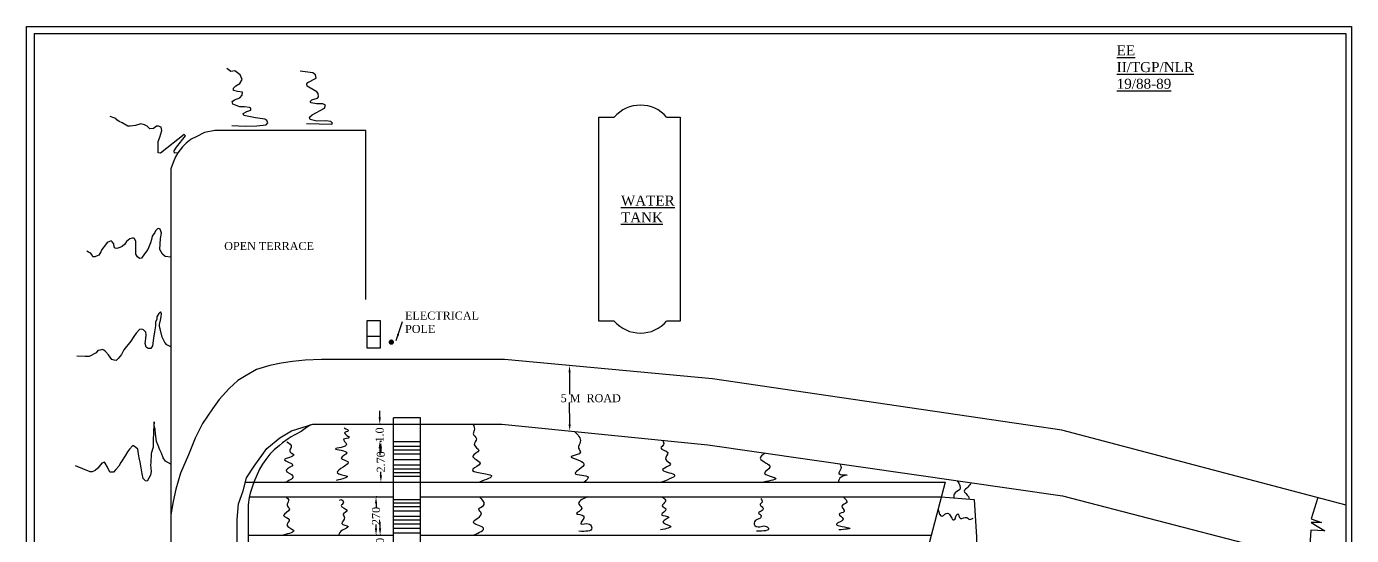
# Model space of a CAD drawing. Header units: millimetres. Extents: x 311 to 10243, y 345 to 10918.
# Drawn here: x 311 to 10243, y 7106 to 10918 of the extents above; entities that cross this region are included whole.
import ezdxf

# ---------------------------------------------------------------- set-up
doc = ezdxf.new("R2010")
doc.units = ezdxf.units.MM
doc.header["$MEASUREMENT"] = 0
for name, color, linetype in [('DIM', 5, 'Continuous'), ('DWG.LINE', 10, 'Continuous'), ('HATCH', 2, 'Continuous'), ('TEXT', 7, 'Continuous')]:
    doc.layers.add(name, color=color, linetype=linetype)
doc.layers.add('TITLE', color=7, linetype='Continuous', lineweight=30)
doc.styles.get("Standard").update_dxf_attribs({"font": 'times.ttf', "height": 60})
doc.dimstyles.get("Standard").update_dxf_attribs({"dimtxt": 60, "dimasz": 50, "dimexe": 0.18, "dimexo": 0.0625, "dimgap": 0.09, "dimtad": 0, "dimtih": 1, "dimtoh": 1, "dimdec": 0, "dimzin": 0, "dimdsep": 46, "dimtxsty": 'Standard', "dimcen": 300, "dimclrd": 5, "dimclre": 5, "dimclrt": 4, "dimadec": 0, "dimazin": 0, "dimtfac": 1, "dimtdec": 0, "dimtofl": 0, "dimtmove": 0, "dimatfit": 3, "dimfxl": 0, "dimtolj": 1, "dimtzin": 0, "dimarcsym": 0})

# ---------------------------------------------------------------- blocks, each defined once
blk = doc.blocks.new('*D24')
at = {"layer": 'Defpoints', "color": 0, "ltscale": 0.2}
for p in [(2961.4, 7108.9), (3062, 7108.9), (3062, 6931.6)]:
    blk.add_point(p, dxfattribs=at)
at = {"layer": 'DIM', "color": 5, "lineweight": -2, "ltscale": 0.2}
for p, q in [((2961.4, 7158.9), (2961.4, 7208.9)), ((2966.4, 7108.9), (2961.2, 7108.9)), ((2966.4, 6931.6), (2961.2, 6931.6)), ((2961.4, 6881.6), (2961.4, 6831.6))]:
    blk.add_line(p, q, dxfattribs=at)
at = {"layer": 'DIM', "color": 5, "ltscale": 0.2}
for points in [[(2953.1, 7158.9), (2969.7, 7158.9), (2961.4, 7108.9)], [(2953.1, 6881.6), (2969.7, 6881.6), (2961.4, 6931.6)]]:
    blk.add_solid(points, dxfattribs=at)
at = {"layer": 'DIM', "color": 4, "ltscale": 0.2, "insert": (2961.4, 7020.3), "char_height": 60, "attachment_point": 5, "rotation": 90}
blk.add_mtext('\\A1;180', dxfattribs=at)
blk = doc.blocks.new('*D25')
at = {"layer": 'Defpoints', "color": 0, "ltscale": 0.2}
for p in [(2931, 7395.8), (3062, 7395.8), (3062, 7108.9)]:
    blk.add_point(p, dxfattribs=at)
at = {"layer": 'DIM', "color": 5, "lineweight": -2, "ltscale": 0.2}
for p, q in [((2936, 7395.8), (2930.8, 7395.8)), ((2931, 7345.8), (2931, 7316.4)), ((2931, 7158.9), (2931, 7188.3)), ((2936, 7108.9), (2930.8, 7108.9))]:
    blk.add_line(p, q, dxfattribs=at)
at = {"layer": 'DIM', "color": 5, "ltscale": 0.2}
for points in [[(2922.6, 7345.8), (2939.3, 7345.8), (2931, 7395.8)], [(2922.6, 7158.9), (2939.3, 7158.9), (2931, 7108.9)]]:
    blk.add_solid(points, dxfattribs=at)
at = {"layer": 'DIM', "color": 4, "ltscale": 0.2, "insert": (2931, 7252.3), "char_height": 60, "attachment_point": 5, "rotation": 90}
blk.add_mtext('\\A1;270', dxfattribs=at)
blk = doc.blocks.new('*D26')
at = {"layer": 'Defpoints', "color": 0, "ltscale": 0.2}
for p in [(2967.3, 7809.1), (3062, 7809.1), (3062, 7506)]:
    blk.add_point(p, dxfattribs=at)
at = {"layer": 'DIM', "color": 5, "lineweight": -2, "ltscale": 0.2}
for p, q in [((2972.3, 7809.1), (2967.1, 7809.1)), ((2967.3, 7759.1), (2967.3, 7732.6)), ((2967.3, 7556), (2967.3, 7582.5)), ((2972.3, 7506), (2967.1, 7506))]:
    blk.add_line(p, q, dxfattribs=at)
at = {"layer": 'DIM', "color": 5, "ltscale": 0.2}
for points in [[(2958.9, 7759.1), (2975.6, 7759.1), (2967.3, 7809.1)], [(2958.9, 7556), (2975.6, 7556), (2967.3, 7506)]]:
    blk.add_solid(points, dxfattribs=at)
at = {"layer": 'DIM', "color": 4, "ltscale": 0.2, "insert": (2967.3, 7657.5), "char_height": 60, "attachment_point": 5, "rotation": 90}
blk.add_mtext('\\A1;2.70', dxfattribs=at)
blk = doc.blocks.new('*D27')
at = {"layer": 'Defpoints', "color": 0, "ltscale": 0.2}
for p in [(2958.9, 7940.3), (3062, 7940.3), (3062, 7809.1)]:
    blk.add_point(p, dxfattribs=at)
at = {"layer": 'DIM', "color": 5, "lineweight": -2, "ltscale": 0.2}
for p, q in [((2958.9, 7990.3), (2958.9, 8040.3)), ((2963.9, 7940.3), (2958.8, 7940.3)), ((2963.9, 7809.1), (2958.8, 7809.1)), ((2958.9, 7759.1), (2958.9, 7709.1))]:
    blk.add_line(p, q, dxfattribs=at)
at = {"layer": 'DIM', "color": 5, "ltscale": 0.2}
for points in [[(2950.6, 7990.3), (2967.3, 7990.3), (2958.9, 7940.3)], [(2950.6, 7759.1), (2967.3, 7759.1), (2958.9, 7809.1)]]:
    blk.add_solid(points, dxfattribs=at)
at = {"layer": 'DIM', "color": 4, "ltscale": 0.2, "insert": (2958.9, 7859.1), "char_height": 60, "attachment_point": 5, "rotation": 90}
blk.add_mtext('\\A1;1.0', dxfattribs=at)

msp = doc.modelspace()

# ---------------------------------------------------------------- linework, layer by layer
at = {"layer": 'DIM', "color": 5, "ltscale": 0.2}
for p, q in [((4381.6, 8329.2), (4382, 8164.9)), ((4382.6, 7938.9), (4382.2, 8103.3)), ((4382.7, 7888.9), (4382.9, 7888.9))]:
    msp.add_line(p, q, dxfattribs=at)
for points in [[(4389.9, 8329.3), (4373.3, 8329.2), (4381.5, 8379.2)], [(4390.9, 7939), (4374.2, 7938.9), (4382.7, 7888.9)]]:
    msp.add_solid(points, dxfattribs=at)
at = {"layer": 'DWG.LINE', "color": 5, "ltscale": 0.2}
msp.add_line((4381.5, 8379.2), (4381.7, 8379.2), dxfattribs=at)
at = {"layer": 'DWG.LINE', "ltscale": 0.2}
for p, q in [((2322.9, 7860), (2294, 7845.6)), ((2368.8, 7885.5), (2322.9, 7860)), ((2400, 7906.6), (2368.8, 7885.5)), ((2441, 7934.9), (2400, 7906.6)), ((2167.6, 7748.3), (2135.7, 7714.5)), ((2207.2, 7779.5), (2167.6, 7748.3)), ((2229.9, 7800.2), (2207.2, 7779.5)), ((2272.9, 7829.9), (2229.9, 7800.2)), ((2294, 7845.6), (2272.9, 7829.9)), ((2105.1, 7675.2), (2080.1, 7640.8)), ((2135.7, 7714.5), (2105.1, 7675.2)), ((2058.7, 7603.9), (2016.3, 7506)), ((2080.1, 7640.8), (2058.7, 7603.9)), ((2016.3, 7506), (1987.1, 7423.6)), ((1981.2, 7390.6), (1971.8, 7336.2)), ((1987.1, 7423.6), (1981.2, 7390.6)), ((1971.8, 7336.2), (1971.8, 2180.7))]:
    msp.add_line(p, q, dxfattribs=at)
for points in [[(4716.8, 8711.2), (4601.7, 8711.2), (4601.7, 10239.8), (4716.8, 10239.8)], [(5109.2, 10239.8), (5209.4, 10239.8), (5209.4, 8711.2), (5109.2, 8711.2)], [(2854.5, 8874.8), (2854.5, 10139), (1722.3, 10139), (1645.1, 10124.3), (1582.7, 10093.2), (1544.9, 10073.5), (1508.8, 10045.6), (1480.9, 10016.1), (1446.4, 9971.8), (1428.3, 9942.2), (1410.2, 9899.6), (1392.2, 9852), (1392.2, 2794.8)], [(2865.5, 8598.4), (2963, 8598.4)], [(10203.3, 7334.1), (8071.7, 7895.9), (5452.1, 8279.5), (3894.5, 8424.6), (2522.3, 8424.6), (2400.8, 8419.8), (2303.8, 8410.3), (2221, 8397.6), (2135.1, 8378.5), (2034.5, 8348.3), (1958.1, 8305.3), (1895.9, 8267), (1829.1, 8206.6), (1755.7, 8123.7), (1704.8, 8053.8), (1629.9, 7943.7), (1574.2, 7834.1), (1526.5, 7711.3), (1464.4, 7572.7), (1431, 7453.3), (1410.3, 7359.5), (1392.2, 7261)], [(3062, 5863.9), (3062, 7988.5)], [(3263.4, 7988.5), (3062, 7988.5)], [(3263.4, 5668.9), (3263.4, 7988.5)], [(1889.4, 3247.6), (1889.4, 7225.9), (1901.3, 7342.2), (1934.6, 7441.8), (1959.5, 7537.4), (2017.7, 7624.6), (2113.4, 7757.5), (2209, 7836.4), (2296.3, 7890.4), (2458.5, 7940.3), (3873.1, 7940.3), (5417.3, 7784.8), (8076, 7403.3), (10212.6, 6849.2)], [(3062, 7809.1), (3263.4, 7809.1)], [(3062, 7775.2), (3263.4, 7775.2)], [(3062.6, 7747.2), (3263.9, 7747.2)], [(3062.6, 7717.3), (3263.9, 7717.3)], [(3062.6, 7675.4), (3263.9, 7675.4)], [(3062.6, 7635.5), (3263.9, 7635.5)], [(3062.6, 7605.6), (3263.9, 7605.6)], [(3062.6, 7577.7), (3263.9, 7577.7)], [(3062.6, 7549.7), (3263.9, 7549.7)], [(1951.3, 7506), (7195.9, 7506)], [(7195.9, 7506), (6893.7, 6353.8), (4215.1, 6353.8), (4215.1, 5863.9), (3263.4, 5863.9)], [(1982.1, 7395.8), (3062, 7395.8)], [(3062, 7376.9), (3263.4, 7376.9)], [(3062.6, 7351.8), (3263.9, 7351.8)], [(3263.4, 7395.8), (7167, 7395.7), (7415.5, 7376), (7433, 7094.3), (7356.3, 4618.6), (9002.9, 4618.6)], [(3062.6, 7323.9), (3263.9, 7323.9)], [(3062.6, 7290), (3263.9, 7290)], [(3062.6, 7252), (3263.9, 7252)], [(3062.6, 7224.1), (3263.9, 7224.1)], [(3062.6, 7192.2), (3263.9, 7192.2)], [(3062.6, 7160.3), (3263.9, 7160.3)], [(1971.8, 7108.9), (3062, 7108.9)], [(3062, 7126.1), (3263.4, 7126.1)], [(3263.4, 7108.9), (7091.8, 7109)]]:
    msp.add_lwpolyline(points, dxfattribs=at)
msp.add_lwpolyline([(2865.5, 8717.4), (2963, 8717.4), (2963, 8509.9), (2865.5, 8509.9)], close=True, dxfattribs=at)
for centre, start, end in [((4913, 10069.4), 40.97765, 139.02235), ((4913, 8881.7), 220.97765, 319.02235)]:
    msp.add_arc(centre, 259.9, start, end, dxfattribs=at)
at = {"layer": 'HATCH', "ltscale": 0.2}
for points in [[(1851, 10177), (1951.3, 10171.5), (2037.1, 10173.4), (2106.4, 10180.7), (2119.1, 10197.1), (2111.8, 10215.3), (2097.3, 10224.4), (2027.9, 10233.5), (1940.4, 10251.7), (1934.9, 10266.3), (1962.3, 10282.7), (1993.3, 10291.8), (1993.3, 10306.4), (1982.3, 10311.8), (1945.9, 10317.3), (1911.2, 10317.3), (1856.5, 10337.3), (1852.8, 10355.6), (1869.2, 10368.3), (1911.2, 10384.7), (1927.6, 10404.8), (1929.4, 10426.6), (1893, 10432.1), (1863.8, 10439.4), (1863.8, 10457.6), (1880.2, 10474), (1911.2, 10492.2), (1927.6, 10521.4), (1913, 10556), (1872.9, 10585.1), (1843.7, 10581.5), (1812.7, 10603.4)], [(2409.2, 10191.6), (2598.9, 10187.9), (2604.3, 10195.2), (2593.4, 10208), (2555.1, 10211.6), (2487.6, 10209.8), (2438.4, 10222.6), (2432.9, 10239), (2452.9, 10257.2), (2544.1, 10306.4), (2551.4, 10328.2), (2533.2, 10339.2), (2484, 10339.2), (2443.8, 10346.5), (2438.4, 10357.4), (2449.3, 10368.3), (2493.1, 10381.1), (2500.4, 10392), (2498.5, 10415.7), (2487.6, 10428.4), (2427.4, 10463.1), (2414.6, 10470.4), (2412.8, 10488.6), (2420.1, 10499.5), (2482.1, 10530.5), (2476.7, 10556), (2456.6, 10570.6), (2361.7, 10583.3)], [(1446.4, 9971.8), (1420.1, 9969), (1417.2, 9987.8), (1436, 10015.3), (1502.5, 10099), (1493.8, 10109.1), (1314.5, 9970.5), (1297.2, 9971.9), (1298.6, 10057.1), (1311.6, 10088.9), (1324.6, 10139.5), (1320.3, 10164), (1301.5, 10172.7), (1285.6, 10171.3), (1262.5, 10153.9), (1236.4, 10152.5), (1216.2, 10172.7), (1194.5, 10182.8), (1178.6, 10187.1), (1167, 10188.6), (1129.4, 10175.6), (1087.5, 10171.3), (1071.6, 10172.7), (1028.2, 10195.8), (1006.5, 10205.9), (989.1, 10218.9), (980.5, 10230.5), (964.6, 10233.4), (938.5, 10244.9)], [(1392.2, 9191.1), (1350.9, 9195.6), (1330, 9212.5), (1311.5, 9248.6), (1315.5, 9330.6), (1322.7, 9370), (1312.3, 9400.6), (1304.2, 9406.2), (1292.1, 9403.8), (1279.3, 9388.5), (1272, 9375.7), (1253.5, 9349.1), (1247.1, 9324.2), (1240.6, 9296.9), (1219.7, 9248.6), (1196.4, 9214.9), (1173.8, 9184.3), (1158.5, 9180.3), (1144, 9194), (1131.2, 9213.3), (1129.6, 9310.5), (1120.7, 9327.4), (1113.5, 9333), (1105.4, 9332.2), (1084.5, 9327.4), (1061.9, 9308.9), (1049.1, 9288), (1028.1, 9271.1), (1009.6, 9262.3), (987.9, 9256.7), (975.8, 9258.3), (969.4, 9268.7), (964.6, 9289.6), (954.1, 9306.5), (945.2, 9312.1), (932.4, 9307.3), (914.7, 9300.1), (903.4, 9284), (876, 9247.8), (867.2, 9230.9), (852.7, 9206.8), (839.8, 9199.6), (824.5, 9193.2), (809.2, 9192.4), (804.4, 9205.2), (792.3, 9218.9), (785.1, 9223.7), (776.2, 9228.5), (764.1, 9235)], [(1392.2, 8520.1), (1363.1, 8533.9), (1347.7, 8550.9), (1328.9, 8591.9), (1314.3, 8643.9), (1307, 8670.7), (1307.7, 8686.3), (1314.9, 8718.1), (1321, 8742.7), (1322.1, 8769.3), (1314.9, 8781.6), (1303.6, 8769.3), (1288.2, 8743.7), (1287.2, 8725.3), (1276.9, 8702.7), (1278, 8676.1), (1270.8, 8632), (1263.6, 8582.8), (1256.4, 8525.4), (1243.1, 8507), (1223.6, 8507), (1208.2, 8516.2), (1201, 8543.9), (1206.1, 8580.8), (1207.2, 8608.4), (1206.1, 8628.9), (1187.7, 8645.3), (1175.3, 8651.5), (1156.9, 8649.4), (1133.3, 8620.7), (1114.8, 8596.1), (1093.3, 8560.3), (1040.9, 8495.7), (1023.5, 8460.8), (997.8, 8431.1), (982.4, 8416.8), (969.1, 8419.9), (951.7, 8425), (927, 8459.8), (902.4, 8484.4), (891.1, 8494.7), (881.9, 8498.8), (862.4, 8494.7), (846, 8490.6), (832.6, 8475.2), (781.3, 8446.5), (750.5, 8446.5), (689, 8449.6)], [(1392.2, 7641.2), (1353.3, 7662.1), (1334.6, 7686.5), (1324, 7721.9), (1310, 7748.7), (1297.2, 7778.9), (1285.5, 7810.3), (1277.4, 7868.5), (1276.2, 7902.2), (1266.9, 7926.6), (1266.9, 7958.1), (1263.4, 7889.4), (1261.1, 7806.8), (1259.9, 7767.3), (1245.9, 7719.6), (1242.4, 7650.9), (1241.3, 7635.5), (1244.8, 7584.3), (1241.3, 7557.6), (1216.8, 7512.2), (1202.9, 7514.5), (1186.5, 7532), (1177.2, 7566.9), (1170.2, 7613.4), (1162.1, 7655.3), (1155.1, 7687.8), (1150.4, 7716.9), (1144.6, 7751.8), (1130.6, 7765.8), (1113.2, 7778.6), (1106.2, 7777.4), (1082.9, 7751.8), (1067.8, 7732), (1051.5, 7701.8), (1018.8, 7651.8), (1003.6, 7626), (981.5, 7599.2), (962.9, 7580.6), (947.7, 7580.6), (936.1, 7579.5), (917.4, 7619), (901.1, 7646.9), (895.3, 7656.2), (876.7, 7646.9), (846.4, 7609.7), (826.6, 7593.4), (803.3, 7581.8), (788.2, 7581.8), (678.7, 7628.3)], [(9990.5, 7390.2), (9940.4, 7229.9), (10017.9, 7203.2), (9941.3, 7202.3), (10042.8, 7140.1), (9937.7, 7146.3), (9922.5, 6924.4)]]:
    msp.add_lwpolyline(points, dxfattribs=at)
at = {"layer": 'HATCH', "ltscale": 0.2, "const_width": 20}
msp.add_lwpolyline([(3035.6, 8554.2, 1), (3055.6, 8554.2, 1)], format="xyb", close=True, dxfattribs=at)
at = {"layer": 'HATCH', "ltscale": 0.2}
for points in [[(2693.3, 7912.4), (2722.5, 7889.5), (2695.1, 7875.3), (2730.5, 7839.1), (2688, 7826.7), (2709.2, 7791.3), (2626.9, 7755.1), (2711, 7724.1), (2670.3, 7685.2), (2719.9, 7659.3), (2640.2, 7577.1), (2713.7, 7549.7), (2631.4, 7517.8)], [(3657.6, 7940.3), (3667.7, 7891.8), (3659.9, 7868.4), (3683.3, 7830.4), (3666.6, 7786.9), (3701.2, 7742.3), (3656.5, 7701.1), (3711.2, 7647.5), (3655.4, 7601.8), (3796.1, 7555), (3705.6, 7506)], [(4418.6, 7885.3), (4461.8, 7807), (4449.5, 7760.2), (4462.9, 7731.2), (4393.7, 7696.6), (4489.7, 7643.1), (4423.8, 7570.6), (4520.9, 7541.6), (4491.9, 7506)], [(2262, 7808.6), (2295.8, 7767.9), (2283.9, 7737.2), (2314.6, 7709.2), (2244.5, 7673.7), (2306.4, 7635), (2258, 7595.1), (2308.5, 7550.9), (2255.1, 7506)], [(5078.3, 7818.9), (5086.5, 7787), (5066.3, 7761.4), (5117, 7726.7), (5100.4, 7679.5), (5137.6, 7641.5), (5079.1, 7599.7), (5164.9, 7563.2), (5070.8, 7506)], [(5847.1, 7723.1), (5811.1, 7684.3), (5882.3, 7616.7), (5843.6, 7575.3), (5925.8, 7536), (5834.6, 7506)], [(6407.1, 7642.7), (6415.4, 7604.5), (6400.5, 7569.3), (6462, 7559), (6416.5, 7543.4), (6396.2, 7506)], [(7287.6, 7516.4), (7305.8, 7450.7), (7264.1, 7416.5), (7261.9, 7388.2)], [(7390.1, 7501.7), (7368, 7469.1), (7339.3, 7439), (7371.4, 7397.4), (7377.5, 7379)], [(2254.9, 7395.8), (2275.9, 7367.3), (2264.3, 7332.8), (2282.1, 7304.5), (2238.1, 7255.3), (2281.1, 7223.9), (2263.3, 7186.2), (2312.5, 7145.4), (2236, 7108.9)], [(2657.2, 7368.6), (2667.6, 7374.6), (2686.2, 7351.3), (2669.7, 7329.9), (2713.6, 7290.9), (2685, 7265.8), (2695.5, 7239.2), (2673.7, 7196.9), (2723.3, 7172.9), (2679.1, 7146.6), (2648.5, 7108.9)], [(3662.1, 7108.9), (3735.5, 7162.1), (3660.4, 7205.5), (3720.1, 7274.5), (3700.5, 7302.7), (3736.3, 7330.8), (3709, 7395.7)], [(4515.6, 7395.7), (4452.5, 7338.6), (4473.8, 7308.8), (4433.7, 7271.3), (4488.3, 7250.8), (4465.3, 7194.6), (4530.1, 7191.2), (4548, 7163), (4451.6, 7137.5)], [(5075.7, 7395.7), (5100.3, 7361.6), (5076.5, 7327.7), (5103.7, 7304.8), (5071.4, 7260.8), (5124.9, 7245.5), (5081.6, 7208.2), (5137.6, 7176), (5062.9, 7148)], [(5814.4, 7382.8), (5824.6, 7356.5), (5809.3, 7335.3), (5831.4, 7313.3), (5825.4, 7293.8), (5798.3, 7273.5), (5817, 7255.7), (5807.6, 7233.6), (5780.5, 7221.8), (5765.2, 7190.4), (5808.5, 7170.9), (5846.7, 7176.8), (5872.1, 7159.9), (5783, 7137.8)], [(6432.9, 7395.7), (6459, 7352.5), (6422.9, 7325.8), (6440.2, 7285), (6402.1, 7266.3), (6431.6, 7230.9), (6382, 7192.1), (6484.4, 7162), (6398.8, 7148)], [(7143.2, 7305), (7173.8, 7251.4), (7215, 7274.4), (7263, 7222.3), (7291.4, 7267.6), (7312.4, 7234.5), (7358.4, 7241.3), (7373.2, 7229.1), (7406.4, 7235.9)]]:
    msp.add_spline(points, degree=3, dxfattribs=at)
at = {"layer": 'TITLE', "ltscale": 0.2}
for points in [[(311.2, 10918.2), (10242.5, 10918.2), (10242.5, 345), (311.2, 345)], [(10203.3, 10864.2), (368, 10864.2), (368, 395.2), (10203.3, 395.2)]]:
    msp.add_lwpolyline(points, close=True, dxfattribs=at)

# ---------------------------------------------------------------- texts
at = {"layer": 'DIM', "color": 4, "ltscale": 0.2, "insert": (4540.3, 8134.1), "char_height": 60, "attachment_point": 5}
msp.add_mtext('\\A1;5 M  ROAD', dxfattribs=at)
at = {"layer": 'TEXT', "ltscale": 0.2, "attachment_point": 1}
for s, insert, char_height, width in [('{\\LEE II/TGP/NLR 19/88-89}', (8482.5, 10777.1), 75, 1.011), ('{\\LWATER\\PTANK}', (4767, 9651.7), 75, 1.011), ('OPEN TERRACE', (1793.2, 9304.4), 60, 1307.983), ('ELECTRICAL\\P      POLE', (3148.7, 8783.2), 60, 3.297)]:
    msp.add_mtext(s, dxfattribs=dict(at, insert=insert, char_height=char_height, width=width))

# ---------------------------------------------------------------- dimensions: what is measured, and where the dimension line sits
at = {"layer": 'DIM', "ltscale": 0.2}
dim = msp.add_linear_dim(base=(2958.9, 7940.3), p1=(3062, 7809.1), p2=(3062, 7940.3), angle=90, text='1.0', dimstyle='Standard', dxfattribs=at)
dim.commit()
dim.dimension.update_dxf_attribs({"geometry": '*D27', "text_midpoint": (2958.9, 7859.1), "dimtype": 161, "text_rotation": 90})
for p1, p2, distance, text, picture, middle in [((3062, 7506), (3062, 7809.1), 94.8, '2.70', '*D26', (2967.3, 7657.5)), ((3062, 7108.9), (3062, 7395.8), 131.1, '270', '*D25', (2931, 7252.3)), ((3062, 6931.6), (3062, 7108.9), 100.6, '180', '*D24', (2961.4, 7020.3))]:
    dim = msp.add_aligned_dim(p1=p1, p2=p2, distance=distance, text=text, dimstyle='Standard', dxfattribs=at)
    dim.commit()
    dim.dimension.update_dxf_attribs({"geometry": picture, "text_midpoint": middle, "text_rotation": 90})

# ---------------------------------------------------------------- leaders
msp.add_leader([(3081.4, 8566.3), (3129.8, 8709.1)], dimstyle='Standard', override={"dimgap": 0.09, "dimtad": 0}, dxfattribs=at)

doc.saveas('drawing.dxf')
